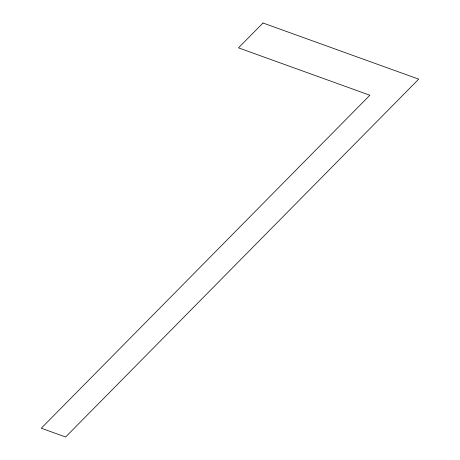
<?xml version="1.0" encoding="UTF-8"?>
<svg xmlns="http://www.w3.org/2000/svg" width="460" height="460" viewBox="0 0 460 460"><rect width="100%" height="100%" fill="white"/><g stroke="black" fill="none" stroke-linecap="round" stroke-linejoin="round"><path stroke-width="0.69" d="M263.011 23L238.493 47.851L369.863 95.237L41.291 428.225L65.619 437L418.709 79.16L263.011 23"/></g></svg>
